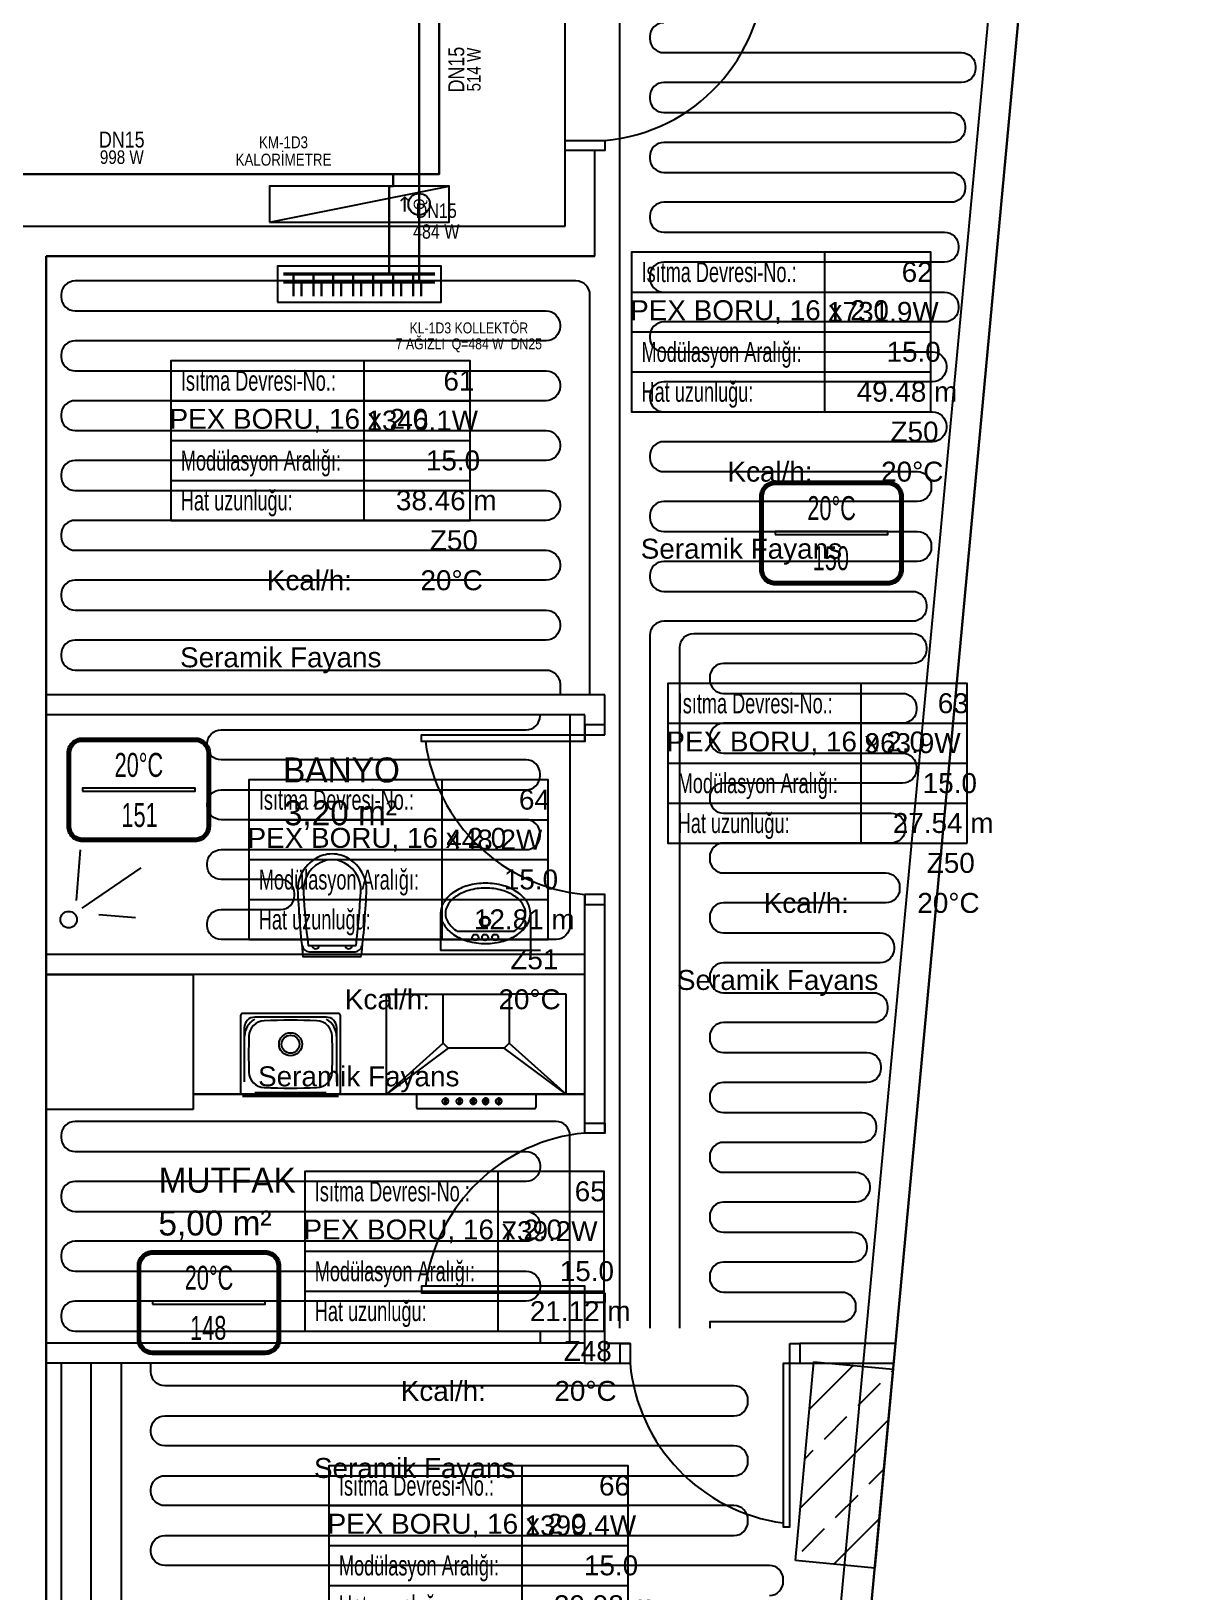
# Model space of a CAD drawing. Header units: centimetres. Extents: x 247996 to 315152, y -468471 to -440326.
# Drawn here: x 286259 to 286843, y -444915 to -444133 of the extents above; entities that cross this region are included whole.
import ezdxf
from ezdxf.enums import TextEntityAlignment as Align

# ---------------------------------------------------------------- set-up
doc = ezdxf.new("R2010")
doc.units = ezdxf.units.CM
doc.linetypes.add('ISITMA DONUS HATTI', pattern=[1.66, 1.57, -0.02, -0.07])
for name, color, linetype in [('SCOTT-MKDU0', 50, 'CONTINUOUS'), ('SCOTT-MTY-ISIKAYBIMAHAL', 2, 'CONTINUOUS'), ('SCOTT-MTY-KALORIMETRE', 6, 'Continuous'), ('SCOTT-MTY-KOLLETÖR', 7, 'CONTINUOUS'), ('SCOTT-MTY-PEX-BORU', 1, 'CONTINUOUS'), ('SCOTT-MTY-RADYATÖR', 2, 'CONTINUOUS'), ('SCOTT-MTY-SAYAC', 3, 'Continuous'), ('SCOTT-MTY-VANA', 1, 'Continuous')]:
    doc.layers.add(name, color=color, linetype=linetype)
for name, color, linetype, lineweight in [('SCOTT-MTY-ISITMA-CAP', 41, 'CONTINUOUS', 30), ('SCOTT-MTY-ISITMA-DONUS-BORU', 30, 'ISITMA DONUS HATTI', 30), ('SCOTT-MTY-ISITMA-GIDIS-BORU', 10, 'CONTINUOUS', 30)]:
    doc.layers.add(name, color=color, linetype=linetype, lineweight=lineweight)
doc.styles.add('MtXpl_Comic_Sans_MS', font='comic.ttf')
doc.styles.add('MTYCAPLT', font='arial.ttf')
doc.styles.add('ROTAS', font='arial.ttf')

# ---------------------------------------------------------------- blocks, each defined once
blk = doc.blocks.new('T-DOLAP')
blk.add_line((-45, -9), (45, 9))
blk.add_lwpolyline([(-45, -9), (45, -9), (45, 9), (-45, 9)], close=True)
blk = doc.blocks.new('T-KALORIMETRE')
for p, q in [((-10, 0), (-6, 0)), ((6, 0), (10, 0))]:
    blk.add_line(p, q)
blk.add_lwpolyline([(-4, 8), (4, 8), (2, 10), (4, 8), (2, 6)])
blk.add_circle((0, 0), 6)
at = {"style": 'ROTAS'}
blk.add_text('Q', height=6, dxfattribs=at).set_placement((0, 0), align=Align.MIDDLE_CENTER)
blk = doc.blocks.new('MTY-RADYATOR MAHAL0')
at = {"layer": 'SCOTT-MTY-ISIKAYBIMAHAL', "color": 2}
for points in [[(-35.71, 18.44), (-35.71, -18.44, 0.414214), (-28.21, -25.94), (28.21, -25.94, 0.414214), (35.71, -18.44), (35.71, 18.44, 0.414214), (28.21, 25.94), (-28.21, 25.94, 0.414214)], [(-34.21, 18.44), (-34.21, -18.44, 0.414214), (-28.21, -24.44), (28.21, -24.44, 0.414214), (34.21, -18.44), (34.21, 18.44, 0.414214), (28.21, 24.44), (-28.21, 24.44, 0.414214)]]:
    blk.add_lwpolyline(points, format="xyb", close=True, dxfattribs=at)
at = {"layer": 'SCOTT-MTY-ISIKAYBIMAHAL', "color": 4}
for points in [[(-35.21, 18.44), (-35.21, -18.44, 0.414214), (-28.21, -25.44), (28.21, -25.44, 0.414214), (35.21, -18.44), (35.21, 18.44, 0.414214), (28.21, 25.44), (-28.21, 25.44, 0.414214)], [(-34.71, 18.44), (-34.71, -18.44, 0.414214), (-28.21, -24.94), (28.21, -24.94, 0.414214), (34.71, -18.44), (34.71, 18.44, 0.414214), (28.21, 24.94), (-28.21, 24.94, 0.414214)]]:
    blk.add_lwpolyline(points, format="xyb", close=True, dxfattribs=at)
at = {"layer": 'SCOTT-MTY-ISIKAYBIMAHAL', "color": 2}
blk.add_lwpolyline([(-28.21, 0.75), (28.21, 0.75), (28.21, -0.75), (-28.21, -0.75)], close=True, dxfattribs=at)
at = {"layer": 'SCOTT-MTY-ISIKAYBIMAHAL', "color": 1, "style": 'MTYCAPLT', "width": 0.65}
for tag, p in [('MAHAL_001', (-14.86, 29.85)), ('NO_001', (-8.34, 6.72))]:
    blk.add_attdef(tag, p, '', height=12, rotation=359.99998, dxfattribs=at)
at = {"layer": 'SCOTT-MTY-ISIKAYBIMAHAL', "color": 4, "style": 'MTYCAPLT', "width": 0.65}
for tag, p in [('DERECE_001', (-22.83, -18.47)), ('ISIKAYBI_001', (-22.73, -41.1))]:
    blk.add_attdef(tag, p, '', height=12, rotation=359.99998, dxfattribs=at)
blk.add_attdef('ALAN', text='', height=12, rotation=359.99998, dxfattribs=at).set_placement((0, -50), align=Align.MIDDLE_CENTER)
blk = doc.blocks.new('MTY-ETIKET')
at = {"layer": 'SCOTT-MTY-RADYATÖR'}
for p, q in [((2.687, 0), (2.687, 8)), ((-7, 6), (8, 6)), ((-7, 4), (8, 4)), ((-7, 2), (8, 2))]:
    blk.add_line(p, q, dxfattribs=at)
blk.add_lwpolyline([(8, 0), (8, 8), (-7, 8), (-7, 0)], close=True, dxfattribs=at)
at = {"layer": 'SCOTT-MTY-RADYATÖR', "style": 'MTYCAPLT', "width": 0.65}
for s, p in [('Isıtma Devresi-No.:', (-6.5, 7)), ('Modülasyon Aralığı:', (-6.5, 3)), ('Hat uzunluğu:', (-6.5, 1))]:
    blk.add_text(s, height=1, rotation=359.99998, dxfattribs=at).set_placement(p, align=Align.MIDDLE_LEFT)
for tag, p in [('NO1_001', (5.8, 6.5)), ('AR_001', (6.25, 2.5)), ('UZ_001', (6.312, 0.509))]:
    blk.add_attdef(tag, p, '', height=1, rotation=359.99998, dxfattribs=at)
at = {"layer": 'SCOTT-MTY-RADYATÖR', "color": 2, "style": 'MTYCAPLT', "width": 0.65}
for tag, p in [('BORU_001', (-7.069, 4.59)), ('YER_001', (2.898, 4.5))]:
    blk.add_attdef(tag, p, '', height=1, dxfattribs=at)

msp = doc.modelspace()

# ---------------------------------------------------------------- linework, layer by layer
at = {"layer": 'SCOTT-MKDU0', "color": 8, "ltscale": 0.03}
for p, q in [((286455.97, -447327.49), (286843.21, -443160.12)), ((286843.21, -443160.12), (286455.97, -447327.49)), ((286728.64, -444230.95), (286828.2, -443159.51)), ((286526.1, -444230.95), (286526.1, -444080.95)), ((286526.1, -444230.95), (286526.1, -444188.04)), ((286541.1, -444245.95), (286541.1, -444193.04)), ((285402.03, -444230.95), (286526.1, -444230.95)), ((285936.1, -444230.95), (286526.1, -444230.95)), ((286639.83, -445186.67), (286728.64, -444230.95)), ((286266.1, -444245.95), (286541.1, -444245.95)), ((286266.1, -445186.67), (286266.1, -444245.95)), ((286266.1, -445186.67), (286266.1, -444245.95)), ((286541.1, -444245.95), (286266.1, -444245.95)), ((286266.1, -444465.95), (286266.1, -444245.95)), ((286266.1, -444355.95), (286266.1, -444245.95)), ((286266.1, -444245.95), (286376.1, -444245.95)), ((286541.1, -444245.95), (286266.1, -444245.95)), ((286266.1, -444245.95), (286266.1, -445186.67)), ((286526.1, -444245.95), (286541.1, -444245.95)), ((286546.1, -444465.95), (286266.1, -444465.95)), ((286546.1, -444485.95), (286546.1, -444465.95)), ((286536.1, -444475.95), (286266.1, -444475.95)), ((286536.1, -444489.26), (286536.1, -444475.95)), ((286536.1, -444489.26), (286536.1, -444475.95)), ((286281.28, -444568.87), (286283.24, -444543.5)), ((286284.07, -444572.76), (286313.65, -444552.56)), ((286536.1, -444685.49), (286536.1, -444565.95)), ((286536.1, -444585.95), (286536.1, -444565.95)), ((286546.1, -444685.49), (286546.1, -444565.95)), ((286292.49, -444576.01), (286310.86, -444577.43)), ((286463.75, -444575.41), (286463.75, -444594.06)), ((286508.78, -444575.41), (286508.78, -444594.06)), ((286500.32, -444584.43), (286472.22, -444584.43)), ((286536.1, -444595.95), (286266.1, -444595.95)), ((286508.78, -444594.06), (286463.75, -444594.06)), ((286536.1, -444605.95), (286266.1, -444605.95)), ((286266.1, -444605.95), (286339.72, -444605.95)), ((286266.1, -444673.64), (286266.1, -444605.95)), ((286339.72, -444605.95), (286339.72, -444673.64)), ((286436.61, -444615.96), (286465.11, -444615.96)), ((286436.61, -444665.96), (286436.61, -444615.96)), ((286526.61, -444615.96), (286498.11, -444615.96)), ((286526.61, -444665.96), (286526.61, -444615.96)), ((286363.55, -444626.55), (286363.55, -444665.97)), ((286412.55, -444625.55), (286364.55, -444625.55)), ((286406.4, -444627.4), (286370.7, -444627.4)), ((286413.55, -444665.97), (286413.55, -444626.55)), ((286365.4, -444632.7), (286365.4, -444659.82)), ((286411.7, -444659.82), (286411.7, -444632.7)), ((286436.61, -444665.96), (286465.11, -444640.46)), ((286467.61, -444642.96), (286436.61, -444665.96)), ((286526.61, -444665.96), (286495.61, -444642.96)), ((286498.11, -444640.46), (286526.61, -444665.96)), ((286536.1, -444665.95), (286339.72, -444665.95)), ((286339.72, -444665.95), (286536.1, -444665.95)), ((286339.72, -444665.95), (286536.1, -444665.95)), ((286364.55, -444666.97), (286412.55, -444666.97)), ((286370.7, -444665.12), (286406.4, -444665.12)), ((286436.61, -444665.96), (286526.61, -444665.96)), ((286451.63, -444665.96), (286451.63, -444672.26)), ((286465.82, -444668.01), (286465.82, -444670.59)), ((286466.44, -444668.01), (286465.82, -444668.01)), ((286466.44, -444668.01), (286466.44, -444670.59)), ((286472.82, -444668.01), (286472.82, -444670.59)), ((286473.43, -444668.01), (286472.82, -444668.01)), ((286473.43, -444668.01), (286473.43, -444670.59)), ((286479.81, -444668.01), (286479.81, -444670.59)), ((286480.43, -444668.01), (286479.81, -444668.01)), ((286480.43, -444668.01), (286480.43, -444670.59)), ((286485.96, -444668.01), (286485.96, -444670.59)), ((286486.58, -444668.01), (286485.96, -444668.01)), ((286486.58, -444668.01), (286486.58, -444670.59)), ((286492.55, -444668.01), (286492.55, -444670.59)), ((286493.16, -444668.01), (286492.55, -444668.01)), ((286493.16, -444668.01), (286493.16, -444670.59)), ((286511.63, -444672.26), (286511.63, -444665.96)), ((286339.72, -444673.64), (286266.1, -444673.64)), ((286452.63, -444673.26), (286510.63, -444673.26)), ((286465.82, -444670.59), (286465.82, -444671.1)), ((286466.44, -444671.1), (286465.82, -444671.1)), ((286466.44, -444670.59), (286466.44, -444671.09)), ((286472.82, -444670.59), (286472.82, -444671.1)), ((286473.43, -444671.1), (286472.82, -444671.1)), ((286473.43, -444670.59), (286473.43, -444671.09)), ((286479.81, -444670.59), (286479.81, -444671.1)), ((286480.43, -444671.1), (286479.81, -444671.1)), ((286480.43, -444670.59), (286480.43, -444671.1)), ((286485.96, -444670.59), (286485.96, -444671.1)), ((286485.96, -444671.1), (286486.58, -444671.1)), ((286486.58, -444670.59), (286486.58, -444671.1)), ((286492.55, -444670.59), (286492.55, -444671.1)), ((286492.55, -444671.1), (286493.16, -444671.1)), ((286493.16, -444670.59), (286493.16, -444671.1)), ((286536.1, -444800.95), (286536.1, -444762.17)), ((286546.1, -444800.95), (286546.1, -444765.49)), ((286536.1, -444790.83), (286266.1, -444790.83)), ((286558.73, -444790.95), (286546.1, -444790.95)), ((286691.67, -444790.95), (286643.73, -444790.95)), ((286536.1, -444800.83), (286266.1, -444800.83)), ((286558.73, -444800.95), (286536.1, -444800.95)), ((286641.53, -444899.76), (286650.78, -444800.19)), ((286691.1, -444800.95), (286643.73, -444800.95)), ((286650.78, -444800.19), (286690.61, -444803.89)), ((286648.57, -444823.93), (286670.48, -444802.02)), ((286690.61, -444803.89), (286681.35, -444903.47)), ((286689.78, -444805.17), (286690.56, -444804.4)), ((286672.94, -444822.01), (286684.17, -444810.79)), ((286643.97, -444873.43), (286688.26, -444829.15)), ((286656.1, -444838.85), (286667.33, -444827.62)), ((286646.27, -444848.68), (286650.49, -444844.46)), ((286678.56, -444861.3), (286685.96, -444853.9)), ((286661.72, -444878.14), (286672.94, -444866.91)), ((286660.76, -444901.55), (286683.66, -444878.65)), ((286644.88, -444894.98), (286656.1, -444883.75)), ((286681.35, -444903.47), (286641.53, -444899.76))]:
    msp.add_line(p, q, dxfattribs=at)
for points in [[(286526.1, -444193.04), (286526.1, -444188.04), (286546.1, -444188.04), (286546.1, -444193.04), (286526.1, -444193.04)], [(286526.1, -444193.04), (286526.1, -444188.04), (286546.1, -444188.04), (286546.1, -444193.04), (286526.1, -444193.04)], [(286526.1, -444193.04), (286526.1, -444188.04), (286546.1, -444188.04), (286546.1, -444193.04), (286526.1, -444193.04)], [(286546.1, -444485.95), (286546.1, -444480.95), (286536.1, -444480.95), (286536.1, -444485.95), (286546.1, -444485.95)], [(286546.1, -444570.95), (286546.1, -444565.95), (286536.1, -444565.95), (286536.1, -444570.95), (286546.1, -444570.95)], [(286546.1, -444680.49), (286546.1, -444685.49), (286536.1, -444685.49), (286536.1, -444680.49), (286546.1, -444680.49)], [(286546.1, -444765.49), (286546.1, -444770.49), (286536.1, -444770.49), (286536.1, -444765.49), (286546.1, -444765.49)], [(286553.73, -444790.95), (286558.73, -444790.95), (286558.73, -444800.95), (286553.73, -444800.95), (286553.73, -444790.95)], [(286638.73, -444790.95), (286643.73, -444790.95), (286643.73, -444800.95), (286638.73, -444800.95), (286638.73, -444790.95)]]:
    msp.add_lwpolyline(points, dxfattribs=at)
for points in [[(286536.1, -444485.95), (286536.1, -444489.26), (286454.23, -444489.26), (286454.23, -444485.95)], [(286536.1, -444765.49), (286536.1, -444762.17), (286454.23, -444762.17), (286454.23, -444765.49)], [(286638.73, -444800.95), (286635.42, -444800.95), (286635.42, -444882.82), (286638.73, -444882.82)]]:
    msp.add_lwpolyline(points, close=True, dxfattribs=at)
for points in [[(286423.98, -444596.99, 0.01664), (286426.6, -444565.15, 0.351622), (286413.81, -444546.24, 0.068714), (286409.39, -444545.63, 0.068714), (286404.97, -444546.24, 0.351622), (286392.19, -444565.15, 0.01664), (286394.8, -444596.99)], [(286421.41, -444591.42, 0.016866), (286423.72, -444564.96, 0.351778), (286413, -444549, 0.068022), (286409.39, -444548.51, 0.068022), (286405.79, -444549, 0.351778), (286395.06, -444564.96, 0.016866), (286397.37, -444591.42)]]:
    msp.add_lwpolyline(points, format="xyb", close=True, dxfattribs=at)
msp.add_lwpolyline([(286394.52, -444591.54, 0.389191), (286397.87, -444594.61), (286409.39, -444594.61), (286420.91, -444594.61, 0.389191), (286424.26, -444591.54, 0.389191)], format="xyb", dxfattribs=at)
for centre, radius in [((286277.37, -444578.52, 51), 4.14), ((286486.02, -444579.52), 2.52), ((286486.02, -444579.52), 2.12), ((286481.15, -444587.46), 1.56), ((286486.07, -444587.46), 1.56), ((286491.12, -444587.46), 1.56)]:
    msp.add_circle(centre, radius, dxfattribs=at)
for centre, radius, start, end in [((286538.44, -444100.79), 87.59, 275.01909, 359.63134), ((286538.44, -444100.79), 87.59, 275.01909, 359.63134), ((286538.44, -444100.79), 87.59, 275.01909, 359.63134), ((286544.33, -444477.38), 88.95, 187.67474, 264.69191), ((286479.92, -444579.02), 17.19, 123.83466, 148.28659), ((286479.92, -444579.02), 14.8, 123.83466, 148.28659), ((286483.75, -444584.74), 24.08, 105.51757, 123.83466), ((286483.75, -444584.74), 21.68, 105.51757, 123.83466), ((286486.27, -444593.79), 33.47, 90, 105.51757), ((286486.27, -444593.79), 31.07, 90, 105.51757), ((286486.27, -444593.79), 33.47, 74.48243, 90), ((286486.27, -444593.79), 31.07, 74.48243, 90), ((286488.78, -444584.74), 21.68, 56.16534, 74.48243), ((286488.78, -444584.74), 24.08, 56.16534, 74.48243), ((286492.61, -444579.02), 14.8, 31.71341, 56.16534), ((286492.61, -444579.02), 17.19, 31.71341, 56.16534), ((286474.08, -444575.41), 10.33, 148.28659, 180), ((286474.08, -444575.41), 7.93, 148.28659, 180), ((286498.45, -444575.41), 7.93, 0, 31.71341), ((286498.45, -444575.41), 10.33, 0, 31.71341), ((286474.08, -444575.41), 10.33, 180, 211.71341), ((286479.92, -444571.8), 17.19, 211.71341, 236.16534), ((286474.08, -444575.41), 7.93, 180, 211.71341), ((286479.92, -444571.8), 14.8, 211.71341, 238.62326), ((286492.61, -444571.8), 14.8, 301.37674, 328.28659), ((286492.61, -444571.8), 17.19, 303.83466, 328.28659), ((286498.45, -444575.41), 7.93, 328.28659, 0), ((286498.45, -444575.41), 10.33, 328.28659, 0), ((286483.75, -444566.08), 24.08, 236.16534, 254.48243), ((286486.27, -444557.03), 33.47, 254.48243, 270), ((286486.27, -444557.03), 33.47, 270, 285.51757), ((286488.78, -444566.08), 24.08, 285.51757, 303.83466), ((286401.09, -444591.42), 1.78, 180, 0), ((286417.7, -444591.42), 1.78, 180, 0), ((286466.16, -444669.57), 1.54, 102.62331, 257.3765), ((286466.16, -444669.57), 1.54, 280.53795, 79.42462), ((286473.15, -444669.57), 1.54, 102.62331, 257.3765), ((286473.15, -444669.57), 1.54, 280.53795, 79.42462), ((286480.15, -444669.57), 1.54, 102.62331, 257.3765), ((286480.15, -444669.57), 1.54, 280.53795, 79.42462), ((286486.3, -444669.57), 1.54, 102.62331, 257.3765), ((286486.3, -444669.57), 1.54, 280.53795, 79.42462), ((286492.88, -444669.57), 1.54, 102.62331, 257.3765), ((286492.88, -444669.57), 1.54, 280.53795, 79.42462), ((286452.63, -444672.26), 1, 180, 270), ((286510.63, -444672.26), 1, 270, 0), ((286544.33, -444774.05), 88.95, 95.30809, 172.32526), ((286647.3, -444792.72), 88.95, 185.30809, 262.32526)]:
    msp.add_arc(centre, radius, start, end, dxfattribs=at)
for centre, major_axis, start_param, end_param in [((286364.55, -444626.55), (-0.707, 0.707), -0.785398, 0.785398), ((286370.7, -444632.7), (-3.75, 3.75), -0.785398, 0.785398), ((286375.55, -444637.22), (-7.14, 7.14), -0.258001, 0.758428), ((286375.67, -444637.23), (5.66, 5.66), 0.825137, 2.329224), ((286388.55, -444961.22), (-332.25, 0), 4.67265, 4.752129), ((286401.43, -444637.23), (5.66, 5.66), 5.524757, 7.028844), ((286406.4, -444632.7), (3.75, 3.75), 5.497787, 7.068583), ((286401.56, -444637.22), (7.14, 7.14), 5.524757, 6.541187), ((286412.55, -444626.55), (-0.707, 0.707), 3.926991, 5.497787), ((286699.8, -444645.97), (-234.94, 234.94), 0.758428, 0.812368), ((286388.55, -444640.97), (4.07, 4.07), 3.926991, 10.210176), ((286388.55, -444640.97), (3.18, 3.18), 3.926991, 10.210176), ((286077.3, -444645.97), (234.94, 234.94), 5.470817, 5.524757), ((286375.67, -444654.72), (-5.66, 5.66), 0.812368, 2.316455), ((286401.43, -444654.72), (-5.66, 5.66), 2.395934, 3.900021), ((286388.55, -444330.72), (-332.25, 0), 1.531058, 1.610536)]:
    msp.add_ellipse(centre, major_axis=major_axis, ratio=1, start_param=start_param, end_param=end_param, dxfattribs=at)
at = {"layer": 'SCOTT-MKDU0', "color": 8, "ltscale": 0.03, "invisible_edges": 4}
for points in [[(286465.11, -444615.96), (286498.11, -444615.96), (286498.11, -444640.46), (286465.11, -444640.46)], [(286495.61, -444642.96), (286467.61, -444642.96), (286465.11, -444640.46), (286498.11, -444640.46)]]:
    msp.add_3dface(points, dxfattribs=at)
at = {"layer": 'SCOTT-MTY-ISITMA-DONUS-BORU'}
for points in [[(286450, -444105), (286453, -444105), (286453, -444211)], [(286453, -444211), (286453, -444229)], [(286453, -444229), (286453, -444259)], [(286394, -444266), (286394, -444259)], [(286404, -444266), (286404, -444259)], [(286414, -444266), (286414, -444259)], [(286424, -444266), (286424, -444259)], [(286434, -444266), (286434, -444259)], [(286444, -444266), (286444, -444259)], [(286454, -444266), (286454, -444259)]]:
    msp.add_lwpolyline(points, dxfattribs=at)
at = {"layer": 'SCOTT-MTY-ISITMA-DONUS-BORU', "const_width": 1.6}
msp.add_lwpolyline([(286385, -444259), (286461, -444259)], dxfattribs=at)
at = {"layer": 'SCOTT-MTY-ISITMA-GIDIS-BORU'}
for points in [[(286440, -444205), (286463, -444205), (286463, -444100)], [(286168, -444205), (286440, -444205)], [(286440, -444205), (286440, -444211), (286438, -444211)], [(286438, -444211), (286438, -444229)], [(286438, -444229), (286438, -444255)], [(286390, -444266), (286390, -444255)], [(286400, -444266), (286400, -444255)], [(286410, -444266), (286410, -444255)], [(286420, -444266), (286420, -444255)], [(286430, -444266), (286430, -444255)], [(286440, -444266), (286440, -444255)], [(286450, -444266), (286450, -444255)]]:
    msp.add_lwpolyline(points, dxfattribs=at)
at = {"layer": 'SCOTT-MTY-ISITMA-GIDIS-BORU', "const_width": 1.6}
msp.add_lwpolyline([(286385, -444255), (286461, -444255)], dxfattribs=at)
at = {"layer": 'SCOTT-MTY-KOLLETÖR'}
msp.add_lwpolyline([(286382, -444269), (286464, -444269), (286464, -444251), (286382, -444251)], close=True, dxfattribs=at)
at = {"layer": 'SCOTT-MTY-PEX-BORU'}
for points in [[(286553.6, -444783.22), (286553.6, -444091.02, -0.414214)], [(286575.6, -444129.02, 0.414214), (286568.6, -444136.02), (286568.6, -444137.02, 0.414214), (286575.6, -444144.02), (286724.79, -444144.02, -0.414214), (286731.79, -444151.02), (286731.79, -444152.02, -0.414214), (286724.79, -444159.02), (286575.6, -444159.02, 0.414214), (286568.6, -444166.02), (286568.6, -444167.02, 0.414214), (286575.6, -444174.02), (286719.61, -444174.02, -0.414214), (286726.61, -444181.02), (286726.61, -444182.02, -0.414214), (286719.61, -444189.02), (286575.6, -444189.02, 0.414214), (286568.6, -444196.02), (286568.6, -444197.02, 0.414214), (286575.6, -444204.02), (286719.61, -444204.02, -0.414214), (286726.61, -444211.02), (286726.61, -444212.02, -0.414214), (286719.61, -444219.02), (286575.6, -444219.02, 0.414214), (286568.6, -444226.02), (286568.6, -444227.02, 0.414214), (286575.6, -444234.02), (286716.31, -444234.02, -0.414214), (286723.31, -444241.02), (286723.31, -444242.02, -0.414214), (286716.31, -444249.02), (286575.6, -444249.02, 0.414214), (286568.6, -444256.02), (286568.6, -444257.02, 0.414214), (286575.6, -444264.02), (286716.31, -444264.02, -0.414214), (286723.31, -444271.02), (286723.31, -444272.02, -0.414214), (286716.31, -444279.02), (286575.6, -444279.02, 0.414214), (286568.6, -444286.02), (286568.6, -444287.02, 0.414214), (286575.6, -444294.02), (286710.2, -444294.02, -0.414214), (286717.2, -444301.02), (286717.2, -444302.02, -0.414214), (286710.2, -444309.02), (286575.6, -444309.02, 0.414214), (286568.6, -444316.02), (286568.6, -444317.02, 0.414214), (286575.6, -444324.02), (286710.2, -444324.02, -0.414214), (286717.2, -444331.02), (286717.2, -444332.02, -0.414214), (286710.2, -444339.02), (286575.6, -444339.02, 0.414214), (286568.6, -444346.02), (286568.6, -444347.02, 0.414214), (286575.6, -444354.02), (286702.67, -444354.02, -0.414214), (286709.67, -444361.02), (286709.67, -444362.02, -0.414214), (286702.67, -444369.02), (286575.6, -444369.02, 0.414214), (286568.6, -444376.02), (286568.6, -444377.02, 0.414214), (286575.6, -444384.02), (286702.67, -444384.02, -0.414214), (286709.67, -444391.02), (286709.67, -444392.02, -0.414214), (286702.67, -444399.02), (286575.6, -444399.02, 0.414214), (286568.6, -444406.02), (286568.6, -444407.02, 0.414214), (286575.6, -444414.02), (286700.31, -444414.02, -0.414214), (286707.31, -444421.02), (286707.31, -444422.02, -0.414214), (286700.31, -444429.02), (286575.6, -444429.02, 0.414214), (286568.6, -444436.02), (286568.6, -444783.22)], [(286538.6, -444465.95), (286538.6, -444265.45, 0.414214), (286531.6, -444258.45), (286280.6, -444258.45, 0.414214), (286273.6, -444265.45), (286273.6, -444266.45, 0.414214), (286280.6, -444273.45), (286516.6, -444273.45, -0.414214), (286523.6, -444280.45), (286523.6, -444281.45, -0.414214), (286516.6, -444288.45), (286280.6, -444288.45, 0.414214), (286273.6, -444295.45), (286273.6, -444296.45, 0.414214), (286280.6, -444303.45), (286516.6, -444303.45, -0.414214), (286523.6, -444310.45), (286523.6, -444311.45, -0.414214), (286516.6, -444318.45), (286280.6, -444318.45, 0.414214), (286273.6, -444325.45), (286273.6, -444326.45, 0.414214), (286280.6, -444333.45), (286516.6, -444333.45, -0.414214), (286523.6, -444340.45), (286523.6, -444341.45, -0.414214), (286516.6, -444348.45), (286280.6, -444348.45, 0.414214), (286273.6, -444355.45), (286273.6, -444356.45, 0.414214), (286280.6, -444363.45), (286516.6, -444363.45, -0.414214), (286523.6, -444370.45), (286523.6, -444371.45, -0.414214), (286516.6, -444378.45), (286280.6, -444378.45, 0.414214), (286273.6, -444385.45), (286273.6, -444386.45, 0.414214), (286280.6, -444393.45), (286516.6, -444393.45, -0.414214), (286523.6, -444400.45), (286523.6, -444401.45, -0.414214), (286516.6, -444408.45), (286280.6, -444408.45, 0.414214), (286273.6, -444415.45), (286273.6, -444416.45, 0.414214), (286280.6, -444423.45), (286516.6, -444423.45, -0.414214), (286523.6, -444430.45), (286523.6, -444431.45, -0.414214), (286516.6, -444438.45), (286280.6, -444438.45, 0.414214), (286273.6, -444445.45), (286273.6, -444446.45, 0.414214), (286280.6, -444453.45), (286516.6, -444453.45, -0.414214), (286523.6, -444460.45), (286523.6, -444465.95)], [(286583.6, -444783.22), (286583.6, -444442.15, -0.414214), (286590.6, -444435.15), (286700.31, -444435.15, -0.414214), (286707.31, -444442.15), (286707.31, -444443.15, -0.414214), (286700.31, -444450.15), (286605.6, -444450.15, 0.414214), (286598.6, -444457.15), (286598.6, -444458.15, 0.414214), (286605.6, -444465.15), (286695.25, -444465.15, -0.414214), (286702.25, -444472.15), (286702.25, -444473.15, -0.414214), (286695.25, -444480.15), (286605.6, -444480.15, 0.414214), (286598.6, -444487.15), (286598.6, -444488.15, 0.414214), (286605.6, -444495.15), (286695.25, -444495.15, -0.414214), (286702.25, -444502.15), (286702.25, -444503.15, -0.414214), (286695.25, -444510.15), (286605.6, -444510.15, 0.414214), (286598.6, -444517.15), (286598.6, -444518.15, 0.414214), (286605.6, -444525.15), (286689.6, -444525.15, -0.414214), (286696.6, -444532.15), (286696.6, -444533.15, -0.414214), (286689.6, -444540.15), (286605.6, -444540.15, 0.414214), (286598.6, -444547.15), (286598.6, -444548.15, 0.414214), (286605.6, -444555.15), (286686.8, -444555.15, -0.414214), (286693.8, -444562.15), (286693.8, -444563.15, -0.414214), (286686.8, -444570.15), (286605.6, -444570.15, 0.414214), (286598.6, -444577.15), (286598.6, -444578.15, 0.414214), (286605.6, -444585.15), (286683.98, -444585.15, -0.414214), (286690.98, -444592.15), (286690.98, -444593.15, -0.414214), (286683.98, -444600.15), (286605.6, -444600.15, 0.414214), (286598.6, -444607.15), (286598.6, -444608.15, 0.414214), (286605.6, -444615.15), (286680.71, -444615.15, -0.414214), (286687.71, -444622.15), (286687.71, -444623.15, -0.414214), (286680.71, -444630.15), (286605.6, -444630.15, 0.414214), (286598.6, -444637.15), (286598.6, -444638.15, 0.414214), (286605.6, -444645.15), (286677.41, -444645.15, -0.414214), (286684.41, -444652.15), (286684.41, -444653.15, -0.414214), (286677.41, -444660.15), (286605.6, -444660.15, 0.414214), (286598.6, -444667.15), (286598.6, -444668.15, 0.414214), (286605.6, -444675.15), (286675.08, -444675.15, -0.414214), (286682.08, -444682.15), (286682.08, -444683.15, -0.414214), (286675.08, -444690.15), (286605.6, -444690.15, 0.414214), (286598.6, -444697.15), (286598.6, -444698.15, 0.414214), (286605.6, -444705.15), (286671.78, -444705.15, -0.414214), (286678.78, -444712.15), (286678.78, -444713.15, -0.414214), (286671.78, -444720.15), (286605.6, -444720.15, 0.414214), (286598.6, -444727.15), (286598.6, -444728.15, 0.414214), (286605.6, -444735.15), (286670.39, -444735.15, -0.414214), (286677.39, -444742.15), (286677.39, -444743.15, -0.414214), (286670.39, -444750.15), (286605.6, -444750.15, 0.414214), (286598.6, -444757.15), (286598.6, -444758.15, 0.414214), (286605.6, -444765.15), (286664.76, -444765.15, -0.414214), (286671.76, -444772.15), (286671.76, -444773.15, -0.414214), (286664.76, -444780.15), (286598.6, -444780.15), (286598.6, -444783.22)], [(286528.6, -444475.95), (286528.6, -444581.45, -0.414214), (286521.6, -444588.45), (286353.77, -444588.45, -0.414214), (286346.77, -444581.45), (286346.77, -444580.45, -0.414214), (286353.77, -444573.45), (286383.59, -444573.45, 0.414214), (286390.59, -444566.45), (286390.59, -444565.45, 0.414214), (286383.59, -444558.45), (286353.77, -444558.45, -0.414214), (286346.77, -444551.45), (286346.77, -444550.45, -0.414214), (286353.77, -444543.45), (286506.6, -444543.45, 0.414214), (286513.6, -444536.45), (286513.6, -444535.45, 0.414214), (286506.6, -444528.45), (286353.77, -444528.45, -0.414214), (286346.77, -444521.45), (286346.77, -444520.45, -0.414214), (286353.77, -444513.45), (286506.6, -444513.45, 0.414214), (286513.6, -444506.45), (286513.6, -444505.45, 0.414214), (286506.6, -444498.45), (286353.77, -444498.45, -0.414214), (286346.77, -444491.45), (286346.77, -444490.45, -0.414214), (286353.77, -444483.45), (286506.6, -444483.45, 0.414214), (286513.6, -444476.45), (286513.6, -444475.95)], [(286528.6, -444790.83), (286528.6, -444686.73, 0.414214), (286521.6, -444679.73), (286280.6, -444679.73, 0.414214), (286273.6, -444686.73), (286273.6, -444687.73, 0.414214), (286280.6, -444694.73), (286506.6, -444694.73, -0.414214), (286513.6, -444701.73), (286513.6, -444702.73, -0.414214), (286506.6, -444709.73), (286280.6, -444709.73, 0.414214), (286273.6, -444716.73), (286273.6, -444717.73, 0.414214), (286280.6, -444724.73), (286506.6, -444724.73, -0.414214), (286513.6, -444731.73), (286513.6, -444732.73, -0.414214), (286506.6, -444739.73), (286280.6, -444739.73, 0.414214), (286273.6, -444746.73), (286273.6, -444747.73, 0.414214), (286280.6, -444754.73), (286506.6, -444754.73, -0.414214), (286513.6, -444761.73), (286513.6, -444762.73, -0.414214), (286506.6, -444769.73), (286280.6, -444769.73, 0.414214), (286273.6, -444776.73), (286273.6, -444777.73, 0.414214), (286280.6, -444784.73), (286513.6, -444784.73), (286513.6, -444790.83)], [(286273.6, -444800.83), (286273.6, -445157.96, 0.414214)], [(286303.6, -444800.83), (286303.6, -444970.2, 0.414214)], [(286628.51, -444917.2, 0.414214), (286635.51, -444910.2), (286635.51, -444909.2, 0.414214), (286628.51, -444902.2), (286325.6, -444902.2, -0.414214), (286318.6, -444895.2), (286318.6, -444894.2, -0.414214), (286325.6, -444887.2), (286610.79, -444887.2, 0.414214), (286617.79, -444880.2), (286617.79, -444879.2, 0.414214), (286610.79, -444872.2), (286325.6, -444872.2, -0.414214), (286318.6, -444865.2), (286318.6, -444864.2, -0.414214), (286325.6, -444857.2), (286610.79, -444857.2, 0.414214), (286617.79, -444850.2), (286617.79, -444849.2, 0.414214), (286610.79, -444842.2), (286325.6, -444842.2, -0.414214), (286318.6, -444835.2), (286318.6, -444834.2, -0.414214), (286325.6, -444827.2), (286610.79, -444827.2, 0.414214), (286617.79, -444820.2), (286617.79, -444819.2, 0.414214), (286610.79, -444812.2), (286325.6, -444812.2, -0.414214), (286318.6, -444805.2), (286318.6, -444800.83)]]:
    msp.add_lwpolyline(points, format="xyb", dxfattribs=at)
msp.add_lwpolyline([(286288.6, -444992.96), (286288.6, -444800.83)], dxfattribs=at)

# ---------------------------------------------------------------- block references
at = {"layer": 'SCOTT-MTY-KALORIMETRE', "xscale": 0.9, "yscale": 0.9, "rotation": 90}
msp.add_blockref('T-KALORIMETRE', (286453, -444220), dxfattribs=at)
at = {"layer": 'SCOTT-MTY-SAYAC'}
msp.add_blockref('T-DOLAP', (286423, -444220), dxfattribs=at)
at = {"layer": 'SCOTT-MTY-VANA'}
ref = msp.add_blockref('MTY-ETIKET', (286629.45, -444324.02), dxfattribs=dict(at, xscale=10, yscale=10))
ref.add_attrib('UZ_001', '49.48 m', (286672.23, -444318.95), dxfattribs={"layer": 'SCOTT-MTY-RADYATÖR', "height": 10, "rotation": 359.99998, "style": 'MTYCAPLT'})
ref.add_attrib('AR_001', '15.0', (286687.21, -444298.95), dxfattribs={"layer": 'SCOTT-MTY-RADYATÖR', "height": 10, "rotation": 359.99998, "style": 'MTYCAPLT'})
ref.add_attrib('NO1_001', '62', (286694.83, -444258.95), dxfattribs={"layer": 'SCOTT-MTY-RADYATÖR', "height": 10, "rotation": 359.99998, "style": 'MTYCAPLT'})
ref.add_attrib('BORU_001', 'PEX BORU, 16 x 2.0', (286558.76, -444278.12), dxfattribs={"layer": 'SCOTT-MTY-RADYATÖR', "height": 10, "style": 'MTYCAPLT'})
ref.add_attrib('NO_001', 'Z50', (286689.24, -444338.95), dxfattribs={"layer": 'SCOTT-MTY-RADYATÖR', "height": 10, "style": 'MTYCAPLT'})
ref.add_attrib('DERECE_001', '20%%DC', (286684.52, -444359.02), dxfattribs={"layer": 'SCOTT-MTY-RADYATÖR', "height": 10, "style": 'MTYCAPLT'})
ref.add_attrib('KCAL/H:_001', 'Kcal/h:', (286607.52, -444359.02), dxfattribs={"layer": 'SCOTT-MTY-RADYATÖR', "height": 10, "style": 'MTYCAPLT'})
ref.add_attrib('MALZEMECINSI_001', 'Seramik Fayans', (286564.04, -444397.63), dxfattribs={"layer": 'SCOTT-MTY-RADYATÖR', "height": 10, "style": 'MTYCAPLT'})
ref.add_attrib('YER_001', '1731.9W', (286657.46, -444278.95), dxfattribs={"layer": 'SCOTT-MTY-RADYATÖR', "height": 10, "style": 'MTYCAPLT'})
ref = msp.add_blockref('MTY-ETIKET', (286398.6, -444378.45), dxfattribs=dict(at, xscale=10, yscale=10))
ref.add_attrib('UZ_001', '38.46 m', (286441.38, -444373.38), dxfattribs={"layer": 'SCOTT-MTY-RADYATÖR', "height": 10, "rotation": 359.99998, "style": 'MTYCAPLT'})
ref.add_attrib('AR_001', '15.0', (286456.36, -444353.39), dxfattribs={"layer": 'SCOTT-MTY-RADYATÖR', "height": 10, "rotation": 359.99998, "style": 'MTYCAPLT'})
ref.add_attrib('NO1_001', '61', (286465.17, -444313.39), dxfattribs={"layer": 'SCOTT-MTY-RADYATÖR', "height": 10, "rotation": 359.99998, "style": 'MTYCAPLT'})
ref.add_attrib('BORU_001', 'PEX BORU, 16 x 2.0', (286327.91, -444332.55), dxfattribs={"layer": 'SCOTT-MTY-RADYATÖR', "height": 10, "style": 'MTYCAPLT'})
ref.add_attrib('NO_001', 'Z50', (286458.39, -444393.39), dxfattribs={"layer": 'SCOTT-MTY-RADYATÖR', "height": 10, "style": 'MTYCAPLT'})
ref.add_attrib('DERECE_001', '20%%DC', (286453.67, -444413.45), dxfattribs={"layer": 'SCOTT-MTY-RADYATÖR', "height": 10, "style": 'MTYCAPLT'})
ref.add_attrib('KCAL/H:_001', 'Kcal/h:', (286376.67, -444413.45), dxfattribs={"layer": 'SCOTT-MTY-RADYATÖR', "height": 10, "style": 'MTYCAPLT'})
ref.add_attrib('MALZEMECINSI_001', 'Seramik Fayans', (286333.19, -444452.07), dxfattribs={"layer": 'SCOTT-MTY-RADYATÖR', "height": 10, "style": 'MTYCAPLT'})
ref.add_attrib('YER_001', '1346.1W', (286426.61, -444333.38), dxfattribs={"layer": 'SCOTT-MTY-RADYATÖR', "height": 10, "style": 'MTYCAPLT'})
ref = msp.add_blockref('MTY-RADYATOR MAHAL0', (286659.66, -444384.77), dxfattribs=dict(at, xscale=-1, rotation=180))
ref.add_attrib('DERECE_001', '20%%DC', (286647.55, -444378.3), dxfattribs={"layer": 'SCOTT-MTY-ISIKAYBIMAHAL', "color": 4, "height": 12, "rotation": 0.00002, "style": 'MTYCAPLT', "width": 0.65})
ref.add_attrib('NO_001', '150', (286650.24, -444403.41), dxfattribs={"layer": 'SCOTT-MTY-ISIKAYBIMAHAL', "color": 1, "height": 12, "rotation": 0.00002, "style": 'MTYCAPLT', "width": 0.65})
ref = msp.add_blockref('MTY-ETIKET', (286647.6, -444540.15), dxfattribs=dict(at, xscale=10, yscale=10))
ref.add_attrib('UZ_001', '27.54 m', (286690.37, -444535.09), dxfattribs={"layer": 'SCOTT-MTY-RADYATÖR', "height": 10, "rotation": 359.99998, "style": 'MTYCAPLT'})
ref.add_attrib('AR_001', '15.0', (286705.36, -444515.09), dxfattribs={"layer": 'SCOTT-MTY-RADYATÖR', "height": 10, "rotation": 359.99998, "style": 'MTYCAPLT'})
ref.add_attrib('NO1_001', '63', (286712.91, -444475.08), dxfattribs={"layer": 'SCOTT-MTY-RADYATÖR', "height": 10, "rotation": 359.99998, "style": 'MTYCAPLT'})
ref.add_attrib('BORU_001', 'PEX BORU, 16 x 2.0', (286576.91, -444494.25), dxfattribs={"layer": 'SCOTT-MTY-RADYATÖR', "height": 10, "style": 'MTYCAPLT'})
ref.add_attrib('NO_001', 'Z50', (286707.39, -444555.09), dxfattribs={"layer": 'SCOTT-MTY-RADYATÖR', "height": 10, "style": 'MTYCAPLT'})
ref.add_attrib('DERECE_001', '20%%DC', (286702.67, -444575.15), dxfattribs={"layer": 'SCOTT-MTY-RADYATÖR', "height": 10, "style": 'MTYCAPLT'})
ref.add_attrib('KCAL/H:_001', 'Kcal/h:', (286625.67, -444575.15), dxfattribs={"layer": 'SCOTT-MTY-RADYATÖR', "height": 10, "style": 'MTYCAPLT'})
ref.add_attrib('MALZEMECINSI_001', 'Seramik Fayans', (286582.19, -444613.77), dxfattribs={"layer": 'SCOTT-MTY-RADYATÖR', "height": 10, "style": 'MTYCAPLT'})
ref.add_attrib('YER_001', '963.9W', (286676.22, -444495.08), dxfattribs={"layer": 'SCOTT-MTY-RADYATÖR', "height": 10, "style": 'MTYCAPLT'})
ref = msp.add_blockref('MTY-RADYATOR MAHAL0', (286312.49, -444513.45), dxfattribs=dict(at, xscale=-1, rotation=180))
ref.add_attrib('DERECE_001', '20%%DC', (286300.38, -444506.98), dxfattribs={"layer": 'SCOTT-MTY-ISIKAYBIMAHAL', "color": 4, "height": 12, "rotation": 0.00002, "style": 'MTYCAPLT', "width": 0.65})
ref.add_attrib('NO_001', '151', (286303.81, -444532.09), dxfattribs={"layer": 'SCOTT-MTY-ISIKAYBIMAHAL', "color": 1, "height": 12, "rotation": 0.00002, "style": 'MTYCAPLT', "width": 0.65})
ref = msp.add_blockref('MTY-ETIKET', (286437.68, -444588.45), dxfattribs=dict(at, xscale=10, yscale=10))
ref.add_attrib('UZ_001', '12.81 m', (286480.46, -444583.39), dxfattribs={"layer": 'SCOTT-MTY-RADYATÖR', "height": 10, "rotation": 359.99998, "style": 'MTYCAPLT'})
ref.add_attrib('AR_001', '15.0', (286495.45, -444563.39), dxfattribs={"layer": 'SCOTT-MTY-RADYATÖR', "height": 10, "rotation": 359.99998, "style": 'MTYCAPLT'})
ref.add_attrib('NO1_001', '64', (286503.02, -444523.39), dxfattribs={"layer": 'SCOTT-MTY-RADYATÖR', "height": 10, "rotation": 359.99998, "style": 'MTYCAPLT'})
ref.add_attrib('BORU_001', 'PEX BORU, 16 x 2.0', (286366.99, -444542.55), dxfattribs={"layer": 'SCOTT-MTY-RADYATÖR', "height": 10, "style": 'MTYCAPLT'})
ref.add_attrib('NO_001', 'Z51', (286498.7, -444603.39), dxfattribs={"layer": 'SCOTT-MTY-RADYATÖR', "height": 10, "style": 'MTYCAPLT'})
ref.add_attrib('DERECE_001', '20%%DC', (286492.75, -444623.45), dxfattribs={"layer": 'SCOTT-MTY-RADYATÖR', "height": 10, "style": 'MTYCAPLT'})
ref.add_attrib('KCAL/H:_001', 'Kcal/h:', (286415.76, -444623.45), dxfattribs={"layer": 'SCOTT-MTY-RADYATÖR', "height": 10, "style": 'MTYCAPLT'})
ref.add_attrib('MALZEMECINSI_001', 'Seramik Fayans', (286372.28, -444662.07), dxfattribs={"layer": 'SCOTT-MTY-RADYATÖR', "height": 10, "style": 'MTYCAPLT'})
ref.add_attrib('YER_001', '448.2W', (286466.57, -444543.39), dxfattribs={"layer": 'SCOTT-MTY-RADYATÖR', "height": 10, "style": 'MTYCAPLT'})
ref = msp.add_blockref('MTY-ETIKET', (286465.71, -444784.73), dxfattribs=dict(at, xscale=10, yscale=10))
ref.add_attrib('UZ_001', '21.12 m', (286508.48, -444779.75), dxfattribs={"layer": 'SCOTT-MTY-RADYATÖR', "height": 10, "rotation": 359.99998, "style": 'MTYCAPLT'})
ref.add_attrib('AR_001', '15.0', (286523.47, -444759.67), dxfattribs={"layer": 'SCOTT-MTY-RADYATÖR', "height": 10, "rotation": 359.99998, "style": 'MTYCAPLT'})
ref.add_attrib('NO1_001', '65', (286530.97, -444719.67), dxfattribs={"layer": 'SCOTT-MTY-RADYATÖR', "height": 10, "rotation": 359.99998, "style": 'MTYCAPLT'})
ref.add_attrib('BORU_001', 'PEX BORU, 16 x 2.0', (286395.02, -444738.83), dxfattribs={"layer": 'SCOTT-MTY-RADYATÖR', "height": 10, "style": 'MTYCAPLT'})
ref.add_attrib('NO_001', 'Z48', (286525.46, -444799.67), dxfattribs={"layer": 'SCOTT-MTY-RADYATÖR', "height": 10, "style": 'MTYCAPLT'})
ref.add_attrib('DERECE_001', '20%%DC', (286520.78, -444819.73), dxfattribs={"layer": 'SCOTT-MTY-RADYATÖR', "height": 10, "style": 'MTYCAPLT'})
ref.add_attrib('KCAL/H:_001', 'Kcal/h:', (286443.78, -444819.73), dxfattribs={"layer": 'SCOTT-MTY-RADYATÖR', "height": 10, "style": 'MTYCAPLT'})
ref.add_attrib('MALZEMECINSI_001', 'Seramik Fayans', (286400.3, -444858.35), dxfattribs={"layer": 'SCOTT-MTY-RADYATÖR', "height": 10, "style": 'MTYCAPLT'})
ref.add_attrib('YER_001', '739.2W', (286494.28, -444739.66), dxfattribs={"layer": 'SCOTT-MTY-RADYATÖR', "height": 10, "style": 'MTYCAPLT'})
ref = msp.add_blockref('MTY-RADYATOR MAHAL0', (286347.66, -444770.48), dxfattribs=dict(at, xscale=-1, rotation=180))
ref.add_attrib('DERECE_001', '20%%DC', (286335.54, -444764.01), dxfattribs={"layer": 'SCOTT-MTY-ISIKAYBIMAHAL', "color": 4, "height": 12, "rotation": 0.00002, "style": 'MTYCAPLT', "width": 0.65})
ref.add_attrib('NO_001', '148', (286338.22, -444789.12), dxfattribs={"layer": 'SCOTT-MTY-ISIKAYBIMAHAL', "color": 1, "height": 12, "rotation": 0.00002, "style": 'MTYCAPLT', "width": 0.65})
ref = msp.add_blockref('MTY-ETIKET', (286477.82, -444932.2), dxfattribs=dict(at, xscale=10, yscale=10))
ref.add_attrib('UZ_001', '39.98 m', (286520.6, -444927.13), dxfattribs={"layer": 'SCOTT-MTY-RADYATÖR', "height": 10, "rotation": 359.99998, "style": 'MTYCAPLT'})
ref.add_attrib('AR_001', '15.0', (286535.59, -444907.14), dxfattribs={"layer": 'SCOTT-MTY-RADYATÖR', "height": 10, "rotation": 359.99998, "style": 'MTYCAPLT'})
ref.add_attrib('NO1_001', '66', (286543.14, -444867.14), dxfattribs={"layer": 'SCOTT-MTY-RADYATÖR', "height": 10, "rotation": 359.99998, "style": 'MTYCAPLT'})
ref.add_attrib('BORU_001', 'PEX BORU, 16 x 2.0', (286407.13, -444886.3), dxfattribs={"layer": 'SCOTT-MTY-RADYATÖR', "height": 10, "style": 'MTYCAPLT'})
ref.add_attrib('NO_001', 'Z48', (286537.58, -444947.14), dxfattribs={"layer": 'SCOTT-MTY-RADYATÖR', "height": 10, "style": 'MTYCAPLT'})
ref.add_attrib('DERECE_001', '20%%DC', (286532.89, -444967.2), dxfattribs={"layer": 'SCOTT-MTY-RADYATÖR', "height": 10, "style": 'MTYCAPLT'})
ref.add_attrib('KCAL/H:_001', 'Kcal/h:', (286455.9, -444967.2), dxfattribs={"layer": 'SCOTT-MTY-RADYATÖR', "height": 10, "style": 'MTYCAPLT'})
ref.add_attrib('MALZEMECINSI_001', 'Seramik Fayans', (286412.42, -445005.82), dxfattribs={"layer": 'SCOTT-MTY-RADYATÖR', "height": 10, "style": 'MTYCAPLT'})
ref.add_attrib('YER_001', '1399.4W', (286505.84, -444887.13), dxfattribs={"layer": 'SCOTT-MTY-RADYATÖR', "height": 10, "style": 'MTYCAPLT'})

# ---------------------------------------------------------------- texts
at = {"layer": 'SCOTT-MKDU0', "color": 8, "ltscale": 0.03, "style": 'MtXpl_Comic_Sans_MS'}
for s, p in [('BANYO', (286384.82, -444509.77)), ('3,20 m²', (286385.2, -444531.26)), ('MUTFAK', (286322.47, -444715.35)), ('5,00 m²', (286322.35, -444736.83))]:
    msp.add_text(s, height=12.5, rotation=360, dxfattribs=at).set_placement(p)
at = {"layer": 'SCOTT-MTY-ISITMA-CAP', "style": 'ROTAS', "width": 0.8}
for s, height, p in [('DN15', 8, (286471.6, -444152.5)), ('514 W', 6.8, (286480.4, -444152.5))]:
    msp.add_text(s, height=height, rotation=90, dxfattribs=at).set_placement(p, align=Align.MIDDLE_CENTER)
for s, height, p in [('DN15', 8, (286304, -444187.6)), ('998 W', 6.8, (286304, -444196.4)), ('DN15', 7.2, (286461.58, -444223.22)), ('484 W', 7.2, (286461.58, -444233.66))]:
    msp.add_text(s, height=height, dxfattribs=at).set_placement(p, align=Align.MIDDLE_CENTER)
at = {"layer": 'SCOTT-MTY-KALORIMETRE', "style": 'ROTAS', "width": 0.8}
for s, p in [('KM-1D3', (286385.02, -444188.95)), ('KALORİMETRE', (286385.02, -444197.65))]:
    msp.add_text(s, height=6, dxfattribs=at).set_placement(p, align=Align.MIDDLE_CENTER)
at = {"layer": 'SCOTT-MTY-KOLLETÖR', "style": 'ROTAS', "width": 0.8}
for s, p in [('KL-1D3 KOLLEKTÖR', (286477.92, -444281.99)), ('7 AĞIZLI  Q=484 W  DN25', (286477.92, -444289.96))]:
    msp.add_text(s, height=5.5, dxfattribs=at).set_placement(p, align=Align.MIDDLE_CENTER)

doc.saveas('drawing.dxf')
